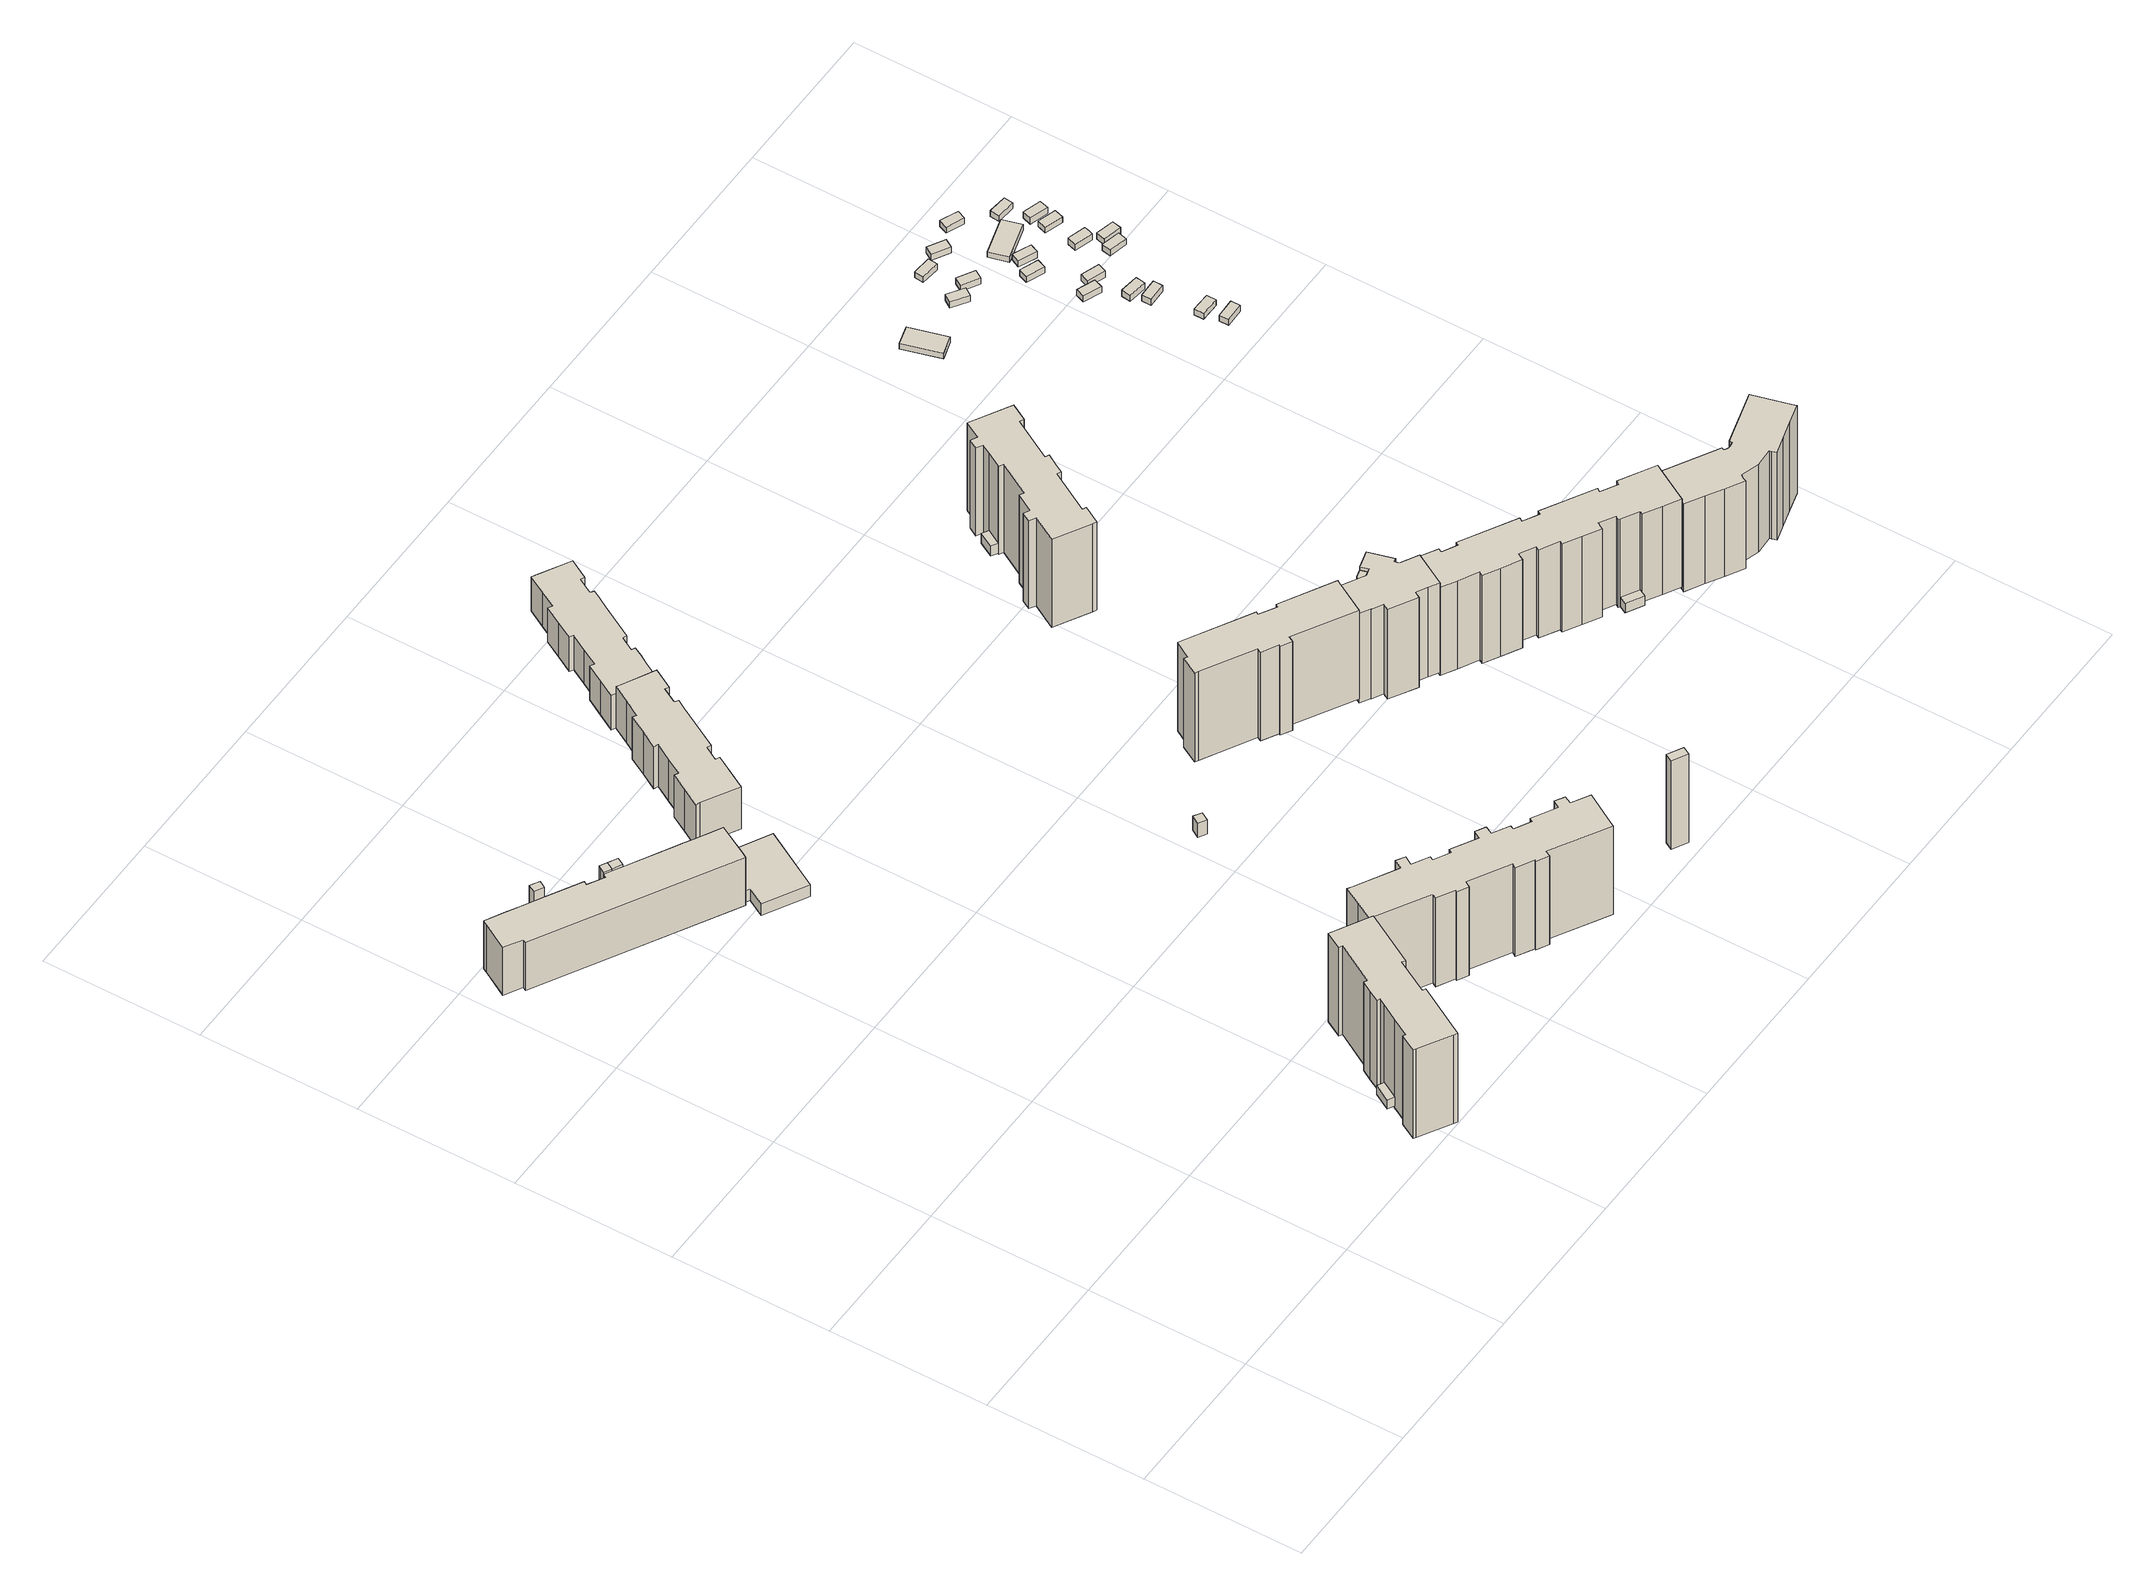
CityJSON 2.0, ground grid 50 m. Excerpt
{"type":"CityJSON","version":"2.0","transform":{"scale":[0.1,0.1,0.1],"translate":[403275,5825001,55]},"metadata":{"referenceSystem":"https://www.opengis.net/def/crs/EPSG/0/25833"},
"CityObjects":{
"building1":{"type":"Building","attributes":{"Gemeindeschluessel":"11000010","function":"31001_1010"},"address":[{"country":"Germany","locality":"Berlin","thoroughfareNumber":"4, 6, 8","thoroughfareName":"Rosenbecker Straße"}],"children":["building1-1","building1-2","building1-3","building1-4"]},
"building1-1":{"type":"BuildingPart","attributes":{"BezugspunktDach":"2200","measuredHeight":18.69,"storeysAboveGround":5},"parents":["building1"],"geometry":[{"type":"MultiSurface","lod":"1","boundaries":[[[0,1,2,3,4,5,6,7,8,9,10,11,12,13,14,15,16,17,18,19,20,21]],[[22,23,24,25,26,27,28,29,30,31,32,33,34,35,36,37,38,39,40,41,42,43]],[[22,43,21,20]],[[23,22,20,19]],[[24,23,19,18]],[[25,24,18,17]],[[26,25,17,16]],[[27,26,16,44,45,15]],[[28,27,15,14]],[[29,28,14,13]],[[30,29,13,12]],[[31,30,12,11]],[[32,31,11,10]],[[33,32,46,47,48,49]],[[34,33,9,8]],[[35,34,8,7]],[[36,35,7,6]],[[37,36,50,51,52,53,6,5]],[[38,37,5,4]],[[39,38,4,3]],[[40,39,3,2]],[[41,40,2,1]],[[42,41,1,0]],[[43,42,0,21]],[[15,45,44,16]],[[49,48,47,46,10,9]],[[53,52,51,50]]]}]},
"building1-2":{"type":"BuildingPart","attributes":{"BezugspunktDach":"2200","measuredHeight":19.23,"storeysAboveGround":5},"parents":["building1"],"geometry":[{"type":"MultiSurface","lod":"1","boundaries":[[[54,55,56,57]],[[58,59,48,47]],[[58,47,57,56]],[[59,58,56,55]],[[48,59,55,54]],[[10,9,54,57]],[[47,48,9,10]]]}]},
"building1-3":{"type":"BuildingPart","attributes":{"BezugspunktDach":"2200","measuredHeight":2.9,"storeysAboveGround":5},"parents":["building1"],"geometry":[{"type":"MultiSurface","lod":"1","boundaries":[[[52,60,61,53]],[[62,63,51,50]],[[62,50,53,61]],[[63,62,61,60]],[[51,63,60,52]],[[51,64,52,53,50]]]}]},
"building1-4":{"type":"BuildingPart","attributes":{"BezugspunktDach":"2200","measuredHeight":21.99,"storeysAboveGround":5},"parents":["building1"],"geometry":[{"type":"MultiSurface","lod":"1","boundaries":[[[65,66,67,68]],[[69,70,45,44]],[[69,44,68,67]],[[70,69,67,66]],[[45,70,66,65]],[[16,15,65,68]],[[17,25,26,16]],[[44,45,15,16]]]}]},
"building2":{"type":"Building","attributes":{"Gemeindeschluessel":"11000010","BezugspunktDach":"2200","function":"31001_2523","measuredHeight":3.52,"storeysAboveGround":1},"address":[{"country":"Germany","locality":"Berlin","thoroughfareNumber":"4 (1)","thoroughfareName":"Rosenbecker Straße"}],"geometry":[{"type":"Solid","lod":"1","boundaries":[[[[71,72,73,74,75,76]],[[77,78,79,80,81,82]],[[77,82,76,75]],[[78,77,75,74]],[[79,78,74,73]],[[80,79,73,72]],[[81,80,72,71]],[[82,81,71,76]]]]}]},
"building3":{"type":"Building","attributes":{"Gemeindeschluessel":"11000010","BezugspunktDach":"2200","function":"31001_2523","measuredHeight":3.44,"storeysAboveGround":1},"address":[{"country":"Germany","locality":"Berlin","thoroughfareNumber":"1 (1)","thoroughfareName":"Borkheider Straße"}],"geometry":[{"type":"Solid","lod":"1","boundaries":[[[[83,84,85,86]],[[87,88,89,90]],[[87,90,86,85]],[[88,87,85,84]],[[89,88,84,83]],[[90,89,83,86]]]]}]},
"building4":{"type":"Building","attributes":{"Gemeindeschluessel":"11000010","BezugspunktDach":"2200","function":"51009_1610","measuredHeight":19.23,"storeysAboveGround":0},"address":[{"country":"Germany","locality":"Berlin"}],"geometry":[{"type":"Solid","lod":"1","boundaries":[[[[57,56,91,92,93]],[[94,95,58,47,96]],[[94,96,93,92]],[[95,94,92,91]],[[58,95,91,56]],[[47,58,56,57]],[[96,47,57,93]]]]}]},
"building5":{"type":"Building","attributes":{"Gemeindeschluessel":"11000010","BezugspunktDach":"2200","function":"31001_1010","measuredHeight":34.59,"storeysAboveGround":11},"address":[{"country":"Germany","locality":"Berlin","thoroughfareNumber":"1, 3","thoroughfareName":"Borkheider Straße"}],"geometry":[{"type":"Solid","lod":"1","boundaries":[[[[97,98,99,100,101,102,103,104,105,106,107,108,109,110,111,112,113,114,115,116,117,118,119]],[[120,121,122,123,124,125,126,127,128,129,130,131,132,133,134,135,136,137,138,139,140,141,142]],[[120,142,119,118]],[[121,120,118,117]],[[122,121,117,116]],[[123,122,116,115]],[[124,123,115,114]],[[125,124,114,113]],[[126,125,113,112]],[[127,126,112,111]],[[128,127,111,110]],[[129,128,110,109]],[[130,129,109,108]],[[131,130,108,107]],[[132,131,107,106]],[[133,132,106,105]],[[134,133,105,104]],[[135,134,104,103]],[[136,135,103,102]],[[137,136,102,101]],[[138,137,101,100]],[[139,138,100,99]],[[140,139,99,98]],[[141,140,98,97]],[[142,141,97,119]]]]}]},
"building6":{"type":"Building","attributes":{"Gemeindeschluessel":"11000010","BezugspunktDach":"2200","function":"51009_1610","measuredHeight":11.23,"storeysAboveGround":0},"address":[{"country":"Germany","locality":"Berlin"}],"geometry":[{"type":"Solid","lod":"1","boundaries":[[[[143,144,145,146]],[[147,62,50,148]],[[147,148,146,145]],[[62,147,145,144]],[[50,62,144,143]],[[148,50,143,146]]]]}]},
"building7":{"type":"Building","attributes":{"Gemeindeschluessel":"11000010","BezugspunktDach":"2200","function":"31001_3037","measuredHeight":4.5,"storeysAboveGround":1},"address":[{"country":"Germany","locality":"Berlin","thoroughfareNumber":"17B","thoroughfareName":"Havemannstraße"}],"geometry":[{"type":"Solid","lod":"1","boundaries":[[[[149,150,151,152,153,154,155,156,157]],[[158,159,160,161,162,163,164,165,166]],[[158,166,157,156]],[[159,158,156,155]],[[160,159,155,154]],[[161,160,154,153]],[[162,161,153,152]],[[163,162,152,151]],[[164,163,151,150]],[[165,164,150,149]],[[166,165,149,157]]]]}]},
"building8":{"type":"Building","attributes":{"Gemeindeschluessel":"11000010","BezugspunktDach":"2200","function":"51009_1610","measuredHeight":3.57,"storeysAboveGround":0},"address":[{"country":"Germany","locality":"Berlin"}],"geometry":[{"type":"Solid","lod":"1","boundaries":[[[[167,168,169,170]],[[171,172,173,174]],[[171,174,170,169]],[[172,171,169,168]],[[173,172,168,167]],[[174,173,167,170]]]]}]},
"building9":{"type":"Building","attributes":{"Gemeindeschluessel":"11000010","function":"31001_1010"},"address":[{"country":"Germany","locality":"Berlin","thoroughfareNumber":"58, 60","thoroughfareName":"Eichhorster Straße"}],"children":["building9-1","building9-2","building9-3"]},
"building9-1":{"type":"BuildingPart","attributes":{"BezugspunktDach":"2200","measuredHeight":16.32,"storeysAboveGround":5},"parents":["building9"],"geometry":[{"type":"MultiSurface","lod":"1","boundaries":[[[175,176,177,178,179,180,181,182,183,184,185,186,187,188,189,190,191,192,193,194,195,196,197,198,199,200,201,202]],[[203,204,205,206,207,208,209,210,211,212,213,214,215,216,217,218,219,220,221,222,223,224,225,226,227,228,229,230]],[[203,230,202,201]],[[204,203,201,200]],[[205,204,200,199]],[[206,205,199,198]],[[207,206,198,197]],[[208,207,197,196]],[[209,208,196,195]],[[210,209,195,194]],[[211,210,194,193]],[[212,211,193,192]],[[213,212,192,191]],[[214,213,191,190]],[[215,214,190,189]],[[216,215,189,188]],[[217,216,188,187]],[[218,217,187,186]],[[219,218,186,185]],[[220,219,185,184]],[[231,232,233,234,221,220,184,183]],[[222,221,183,182]],[[223,222,182,181]],[[224,223,181,180]],[[225,224,180,179]],[[226,225,179,178]],[[235,170,178,177]],[[227,226,236,174,237]],[[228,227,177,176]],[[229,228,176,175]],[[230,229,175,202]],[[234,233,232,231]],[[237,174,236,170,235]]]}]},
"building9-2":{"type":"BuildingPart","attributes":{"BezugspunktDach":"2200","measuredHeight":3.64,"storeysAboveGround":5},"parents":["building9"],"geometry":[{"type":"MultiSurface","lod":"1","boundaries":[[[238,167,170,235]],[[174,173,239,237]],[[173,174,170,167]],[[239,173,167,238]],[[237,239,238,235]],[[174,237,240,235,170]]]}]},
"building9-3":{"type":"BuildingPart","attributes":{"BezugspunktDach":"2200","measuredHeight":3.66,"storeysAboveGround":5},"parents":["building9"],"geometry":[{"type":"Solid","lod":"1","boundaries":[[[[241,242,232,231]],[[233,243,244,234]],[[243,233,232,242]],[[244,243,242,241]],[[234,244,241,231]],[[234,231,232,233]]]]}]},
"building10":{"type":"Building","attributes":{"Gemeindeschluessel":"11000010","BezugspunktDach":"2200","function":"31001_1010","measuredHeight":34.68,"storeysAboveGround":11},"address":[{"country":"Germany","locality":"Berlin","thoroughfareNumber":"28, 30, 32","thoroughfareName":"Havemannstraße"}],"geometry":[{"type":"Solid","lod":"1","boundaries":[[[[245,246,247,248,249,250,251,252,253,254,255,256,257,258,259,260,261,262,263,264,265,266,267,268,269,270,271,272,273,274,275,276,277,278,279,280,281,282,283,284]],[[285,286,287,288,289,290,291,292,293,294,295,296,297,298,299,300,301,302,303,304,305,306,307,308,309,310,311,312,313,314,315,316,317,318,319,320,321,322,323,324]],[[285,324,284,283]],[[286,285,283,282]],[[287,286,282,281]],[[288,287,281,280]],[[289,288,280,279]],[[290,289,279,278]],[[291,290,278,277]],[[292,291,277,276]],[[293,292,276,275]],[[294,293,275,274]],[[295,294,274,273]],[[296,295,273,272]],[[297,296,272,271]],[[298,297,271,270]],[[299,298,270,269]],[[300,299,269,268]],[[301,300,268,267]],[[302,301,267,266]],[[303,302,266,265]],[[304,303,265,264]],[[305,304,264,263]],[[306,305,263,262]],[[307,306,262,261]],[[308,307,261,260]],[[309,308,260,259]],[[310,309,259,258]],[[311,310,258,257]],[[312,311,257,256]],[[313,312,256,255]],[[314,313,255,254]],[[315,314,254,253]],[[316,315,253,252]],[[317,316,252,251]],[[318,317,251,250]],[[319,318,250,249]],[[320,319,249,248]],[[321,320,248,247]],[[322,321,247,246]],[[323,322,246,245]],[[324,323,245,284]]]]}]},
"building11":{"type":"Building","attributes":{"Gemeindeschluessel":"11000010","BezugspunktDach":"2200","function":"51009_1610","measuredHeight":3.69,"storeysAboveGround":0},"address":[{"country":"Germany","locality":"Berlin"}],"geometry":[{"type":"Solid","lod":"1","boundaries":[[[[242,325,326,232]],[[219,327,328,220]],[[219,220,232,326]],[[327,219,326,325]],[[328,327,325,242]],[[220,328,242,232]]]]}]},
"building12":{"type":"Building","attributes":{"Gemeindeschluessel":"11000010","BezugspunktDach":"2200","function":"31001_2523","measuredHeight":5.5,"storeysAboveGround":1},"address":[{"country":"Germany","locality":"Berlin","thoroughfareNumber":"19 (1)","thoroughfareName":"Havemannstraße"}],"geometry":[{"type":"Solid","lod":"1","boundaries":[[[[329,330,331,332]],[[333,334,335,336]],[[333,336,332,331]],[[334,333,331,330]],[[335,334,330,329]],[[336,335,329,332]]]]}]},
"building13":{"type":"Building","attributes":{"Gemeindeschluessel":"11000010","BezugspunktDach":"2200","function":"51009_1610","measuredHeight":3.55,"storeysAboveGround":0},"address":[{"country":"Germany","locality":"Berlin"}],"geometry":[{"type":"Solid","lod":"1","boundaries":[[[[337,338,339,340]],[[341,342,343,344]],[[341,344,340,339]],[[342,341,339,338]],[[343,342,338,337]],[[344,343,337,340]]]]}]},
"building14":{"type":"Building","attributes":{"Gemeindeschluessel":"11000010","function":"31001_1010"},"address":[{"country":"Germany","locality":"Berlin","thoroughfareNumber":"54, 56","thoroughfareName":"Eichhorster Straße"}],"children":["building14-1","building14-2","building14-3"]},
"building14-1":{"type":"BuildingPart","attributes":{"BezugspunktDach":"2200","measuredHeight":13.33,"storeysAboveGround":4},"parents":["building14"],"geometry":[{"type":"MultiSurface","lod":"1","boundaries":[[[345,346,347,348,349,350,351,352,353,354,355,356,357,358,359,360,361,362,363,364,365,366,367,368,369,370,371,372,373]],[[374,375,376,377,378,379,380,381,382,383,384,385,386,387,388,389,390,391,392,393,394,395,341,344,396,397,398,399,400]],[[374,400,373,372]],[[375,374,372,371]],[[376,375,371,370]],[[377,376,370,369]],[[378,377,369,368]],[[379,378,368,367]],[[380,379,367,366]],[[381,380,366,365]],[[382,381,365,364]],[[383,382,364,363]],[[384,383,363,362]],[[385,384,362,361]],[[386,385,361,360]],[[387,386,360,359]],[[388,387,359,358]],[[389,388,358,357]],[[390,389,357,356]],[[391,390,356,355]],[[401,402,355,354]],[[393,392,354,353]],[[394,393,353,352]],[[395,394,352,351]],[[341,395,351,350]],[[344,341,350,349]],[[403,340,344,349,348]],[[397,396,348,347]],[[398,397,347,346]],[[399,398,346,345]],[[400,399,345,373]],[[392,391,402,401]],[[396,344,340,403]]]}]},
"building14-2":{"type":"BuildingPart","attributes":{"BezugspunktDach":"2200","measuredHeight":3.57,"storeysAboveGround":4},"parents":["building14"],"geometry":[{"type":"Solid","lod":"1","boundaries":[[[[404,405,402,401]],[[391,406,407,392]],[[392,401,392,391]],[[406,391,402,405]],[[407,406,405,404]],[[392,407,404,401]],[[391,392,401,402]]]]}]},
"building14-3":{"type":"BuildingPart","attributes":{"BezugspunktDach":"2200","measuredHeight":3.52,"storeysAboveGround":4},"parents":["building14"],"geometry":[{"type":"Solid","lod":"1","boundaries":[[[[408,337,340,403]],[[344,343,409,396]],[[396,403,396,344]],[[343,344,340,337]],[[409,343,337,408]],[[396,409,408,403]],[[344,396,403,340]]]]}]},
"building15":{"type":"Building","attributes":{"Gemeindeschluessel":"11000010","BezugspunktDach":"2200","function":"51009_1610","measuredHeight":3.42,"storeysAboveGround":0},"address":[{"country":"Germany","locality":"Berlin"}],"geometry":[{"type":"Solid","lod":"1","boundaries":[[[[405,410,411,402]],[[412,413,414,415]],[[412,415,402,411]],[[413,412,411,410]],[[414,413,410,405]],[[415,414,405,402]]]]}]},
"building16":{"type":"Building","attributes":{"Gemeindeschluessel":"11000010","BezugspunktDach":"2200","function":"31001_2523","measuredHeight":34.57,"storeysAboveGround":1},"address":[{"country":"Germany","locality":"Berlin","thoroughfareNumber":"34 (1)","thoroughfareName":"Havemannstraße"}],"geometry":[{"type":"Solid","lod":"1","boundaries":[[[[416,417,418,419]],[[420,421,422,423]],[[420,423,419,418]],[[421,420,418,417]],[[422,421,417,416]],[[423,422,416,419]]]]}]},
"building17":{"type":"Building","attributes":{"Gemeindeschluessel":"11000010","BezugspunktDach":"2200","function":"31001_1010","measuredHeight":34.61,"storeysAboveGround":11},"address":[{"country":"Germany","locality":"Berlin","thoroughfareNumber":"19, 21","thoroughfareName":"Havemannstraße"}],"geometry":[{"type":"Solid","lod":"1","boundaries":[[[[424,425,426,427,428,429,430,431,432,433,434,435,436,437,438,439,440,441]],[[442,443,444,445,446,447,448,449,450,451,452,453,454,455,456,457,458,459]],[[442,459,441,440]],[[443,442,440,439]],[[444,443,439,438]],[[445,444,438,437]],[[446,445,437,436]],[[447,446,436,435]],[[448,447,435,434]],[[449,448,434,433]],[[450,449,433,432]],[[451,450,432,431]],[[452,451,431,430]],[[453,452,430,429]],[[454,453,429,428]],[[455,454,428,427]],[[456,455,427,426]],[[457,456,426,425]],[[458,457,425,424]],[[459,458,424,441]]]]}]},
"building18":{"type":"Building","attributes":{"Gemeindeschluessel":"11000010","function":"31001_1010"},"address":[{"country":"Germany","locality":"Berlin","thoroughfareNumber":"21A","thoroughfareName":"Havemannstraße"}],"children":["building18-1","building18-2"]},
"building18-1":{"type":"BuildingPart","attributes":{"BezugspunktDach":"2200","measuredHeight":35.01,"storeysAboveGround":11},"parents":["building18"],"geometry":[{"type":"MultiSurface","lod":"1","boundaries":[[[460,461,462,463,464,465,466,467,468,469,470,471,472,473,474,475,476,477,478,479,480]],[[481,482,483,484,485,486,487,488,489,490,491,492,493,494,495,496,497,498,499,500,501]],[[481,501,480,479]],[[482,481,479,478]],[[502,503,478,477]],[[483,482,504,505,506]],[[507,508,502,509,477,476]],[[484,483,505,510]],[[485,484,510,511,512,508,513,476,475]],[[486,485,475,474]],[[487,486,474,473]],[[488,487,473,472]],[[489,488,472,471]],[[490,489,471,470]],[[491,490,470,469]],[[492,491,469,468]],[[493,492,468,467]],[[494,493,467,466]],[[495,494,466,465]],[[496,495,465,464]],[[497,496,464,463]],[[498,497,463,462]],[[499,498,462,461]],[[500,499,461,460]],[[501,500,460,480]],[[506,505,504,503,502]],[[510,505,509,502,508,507]],[[513,508,512,511,510]]]}]},
"building18-2":{"type":"BuildingPart","attributes":{"BezugspunktDach":"2200","measuredHeight":32.85,"storeysAboveGround":11},"parents":["building18"],"geometry":[{"type":"MultiSurface","lod":"1","boundaries":[[[502,508,512,514,503]],[[515,511,510,505,504]],[[515,504,503,514]],[[511,515,514,512]],[[510,511,512,508]],[[505,510,508,502,516]],[[505,502,503,504]]]}]},
"building19":{"type":"Building","attributes":{"Gemeindeschluessel":"11000010","BezugspunktDach":"2200","function":"31001_1010","measuredHeight":34.3,"storeysAboveGround":11},"address":[{"country":"Germany","locality":"Berlin","thoroughfareNumber":"6, 8","thoroughfareName":"Schorfheidestraße"}],"geometry":[{"type":"Solid","lod":"1","boundaries":[[[[517,518,519,520,521,522,523,524,525,526,527,528,529,530,531,532,533,534,535,536,537,538,539,540,541,542,543,544,545]],[[546,547,548,549,550,551,552,553,554,555,556,557,558,559,560,561,562,563,564,565,566,567,568,569,570,571,572,573,574]],[[546,574,545,544]],[[547,546,544,543]],[[548,547,543,542]],[[549,548,542,541]],[[550,549,541,540]],[[551,550,540,539]],[[552,551,539,538]],[[553,552,538,537]],[[554,553,537,536]],[[555,554,536,535]],[[556,555,535,534]],[[557,556,534,533]],[[558,557,533,532]],[[559,558,532,531]],[[560,559,531,530]],[[561,560,530,529]],[[562,561,529,528]],[[563,562,528,527]],[[564,563,527,526]],[[565,564,526,525]],[[566,565,525,524]],[[567,566,524,523]],[[568,567,523,522]],[[569,568,522,521]],[[570,569,521,520]],[[571,570,520,519]],[[572,571,519,518]],[[573,572,518,517]],[[574,573,517,545]]]]}]},
"building20":{"type":"Building","attributes":{"Gemeindeschluessel":"11000010","BezugspunktDach":"2200","function":"31001_2523","measuredHeight":3.9,"storeysAboveGround":1},"address":[{"country":"Germany","locality":"Berlin","thoroughfareNumber":"6 (1)","thoroughfareName":"Schorfheidestraße"}],"geometry":[{"type":"Solid","lod":"1","boundaries":[[[[575,576,577,578]],[[579,580,581,582]],[[579,582,578,577]],[[580,579,577,576]],[[581,580,576,575]],[[582,581,575,578]]]]}]},
"building21":{"type":"Building","attributes":{"Gemeindeschluessel":"11000010","BezugspunktDach":"2200","function":"31001_1010","measuredHeight":34.37,"storeysAboveGround":11},"address":[{"country":"Germany","locality":"Berlin","thoroughfareNumber":"23, 25, 27","thoroughfareName":"Havemannstraße"}],"geometry":[{"type":"Solid","lod":"1","boundaries":[[[[583,584,585,586,587,588,589,590,591,592,593,594,595,596,597,598,599,600,601,602,603,604,605,606,607,608,609,610,611,612,613,614,615,616,617,618,619,620,621,622,623]],[[624,625,626,627,628,629,630,631,632,633,634,635,636,637,638,639,640,641,642,643,644,645,646,647,648,649,650,651,652,653,654,655,656,657,658,659,660,661,662,663,664]],[[624,664,623,622]],[[625,624,622,621]],[[626,625,621,620]],[[627,626,620,619]],[[628,627,619,618]],[[629,628,618,617]],[[630,629,617,616]],[[631,630,616,615]],[[632,631,615,614]],[[633,632,614,613]],[[634,633,613,612]],[[635,634,612,611]],[[636,635,611,610]],[[637,636,610,609]],[[638,637,609,608]],[[639,638,608,607]],[[640,639,607,606]],[[641,640,606,605]],[[642,641,605,604]],[[643,642,604,603]],[[644,643,603,602]],[[645,644,602,601]],[[646,645,601,600]],[[647,646,600,599]],[[648,647,599,598]],[[649,648,598,597]],[[650,649,597,596]],[[651,650,596,595]],[[652,651,595,594]],[[653,652,594,593]],[[654,653,593,592]],[[655,654,592,591]],[[656,655,591,590]],[[657,656,590,589]],[[658,657,589,588]],[[659,658,588,587]],[[660,659,587,586]],[[661,660,586,585]],[[662,661,585,584]],[[663,662,584,583]],[[664,663,583,623]]]]}]},
"building22":{"type":"Building","attributes":{"Gemeindeschluessel":"11000010","BezugspunktDach":"2200","function":"31001_2523","measuredHeight":3.67,"storeysAboveGround":1},"address":[{"country":"Germany","locality":"Berlin","thoroughfareNumber":"23 (1)","thoroughfareName":"Havemannstraße"}],"geometry":[{"type":"Solid","lod":"1","boundaries":[[[[665,666,667,668,669]],[[670,671,672,673,674]],[[670,674,669,668]],[[671,670,668,667]],[[672,671,667,666]],[[673,672,666,665]],[[674,673,665,669]]]]}]},
"building23":{"type":"Building","attributes":{"Gemeindeschluessel":"11000010","BezugspunktDach":"2200","function":"31001_1010","measuredHeight":34.22,"storeysAboveGround":11},"address":[{"country":"Germany","locality":"Berlin","thoroughfareNumber":"29, 31","thoroughfareName":"Havemannstraße"}],"geometry":[{"type":"Solid","lod":"1","boundaries":[[[[675,676,677,678,679,680,681,682,683,684,685,686,687,688,689,690,691,692,693,694,695,696,697]],[[698,699,700,701,702,703,704,705,706,707,708,709,710,711,712,713,714,715,716,717,718,719,720]],[[698,720,697,696]],[[699,698,696,695]],[[700,699,695,694]],[[701,700,694,693]],[[702,701,693,692]],[[703,702,692,691]],[[704,703,691,690]],[[705,704,690,689]],[[706,705,689,688]],[[707,706,688,687]],[[708,707,687,686]],[[709,708,686,685]],[[710,709,685,684]],[[711,710,684,683]],[[712,711,683,682]],[[713,712,682,681]],[[714,713,681,680]],[[715,714,680,679]],[[716,715,679,678]],[[717,716,678,677]],[[718,717,677,676]],[[719,718,676,675]],[[720,719,675,697]]]]}]},
"building24":{"type":"Building","attributes":{"Gemeindeschluessel":"11000010","BezugspunktDach":"2200","function":"31001_2500","measuredHeight":2.11,"storeysAboveGround":1},"address":[{"country":"Germany","locality":"Berlin","thoroughfareNumber":"49","thoroughfareName":"Golliner Straße"}],"geometry":[{"type":"Solid","lod":"1","boundaries":[[[[721,722,723,724]],[[725,726,727,728]],[[725,728,724,723]],[[726,725,723,722]],[[727,726,722,721]],[[728,727,721,724]]]]}]},
"building25":{"type":"Building","attributes":{"Gemeindeschluessel":"11000010","BezugspunktDach":"2200","function":"31001_2463","measuredHeight":2.43,"storeysAboveGround":1},"address":[{"country":"Germany","locality":"Berlin","thoroughfareNumber":"49 (4)","thoroughfareName":"Golliner Straße"}],"geometry":[{"type":"Solid","lod":"1","boundaries":[[[[729,730,731,732]],[[733,734,735,736]],[[733,736,732,731]],[[734,733,731,730]],[[735,734,730,729]],[[736,735,729,732]]]]}]},
"building26":{"type":"Building","attributes":{"Gemeindeschluessel":"11000010","BezugspunktDach":"2200","function":"31001_2463","measuredHeight":2.35,"storeysAboveGround":1},"address":[{"country":"Germany","locality":"Berlin","thoroughfareNumber":"49 (5)","thoroughfareName":"Golliner Straße"}],"geometry":[{"type":"Solid","lod":"1","boundaries":[[[[737,738,739,740]],[[741,742,743,744]],[[741,744,740,739]],[[742,741,739,738]],[[743,742,738,737]],[[744,743,737,740]]]]}]},
"building27":{"type":"Building","attributes":{"Gemeindeschluessel":"11000010","BezugspunktDach":"2200","function":"31001_2463","measuredHeight":2.39,"storeysAboveGround":1},"address":[{"country":"Germany","locality":"Berlin","thoroughfareNumber":"49 (1)","thoroughfareName":"Golliner Straße"}],"geometry":[{"type":"Solid","lod":"1","boundaries":[[[[745,746,747,748]],[[749,750,751,752]],[[749,752,748,747]],[[750,749,747,746]],[[751,750,746,745]],[[752,751,745,748]]]]}]},
"building28":{"type":"Building","attributes":{"Gemeindeschluessel":"11000010","BezugspunktDach":"2200","function":"31001_2463","measuredHeight":2.39,"storeysAboveGround":1},"address":[{"country":"Germany","locality":"Berlin","thoroughfareNumber":"21 (11)","thoroughfareName":"Kölpiner Straße"}],"geometry":[{"type":"Solid","lod":"1","boundaries":[[[[753,754,755,756]],[[757,758,759,760]],[[757,760,756,755]],[[758,757,755,754]],[[759,758,754,753]],[[760,759,753,756]]]]}]},
"building29":{"type":"Building","attributes":{"Gemeindeschluessel":"11000010","BezugspunktDach":"2200","function":"31001_2463","measuredHeight":2.39,"storeysAboveGround":1},"address":[{"country":"Germany","locality":"Berlin","thoroughfareNumber":"21 (4)","thoroughfareName":"Kölpiner Straße"}],"geometry":[{"type":"Solid","lod":"1","boundaries":[[[[761,762,763,764]],[[765,766,767,768]],[[765,768,764,763]],[[766,765,763,762]],[[767,766,762,761]],[[768,767,761,764]]]]}]},
"building30":{"type":"Building","attributes":{"Gemeindeschluessel":"11000010","BezugspunktDach":"2200","function":"31001_2463","measuredHeight":2.29,"storeysAboveGround":1},"address":[{"country":"Germany","locality":"Berlin","thoroughfareNumber":"13 (5)","thoroughfareName":"Kölpiner Straße"}],"geometry":[{"type":"Solid","lod":"1","boundaries":[[[[769,770,771,772]],[[773,774,775,776]],[[773,776,772,771]],[[774,773,771,770]],[[775,774,770,769]],[[776,775,769,772]]]]}]},
"building31":{"type":"Building","attributes":{"Gemeindeschluessel":"11000010","BezugspunktDach":"2200","function":"31001_2463","measuredHeight":2.3,"storeysAboveGround":1},"address":[{"country":"Germany","locality":"Berlin","thoroughfareNumber":"13 (6)","thoroughfareName":"Kölpiner Straße"}],"geometry":[{"type":"Solid","lod":"1","boundaries":[[[[777,778,779,780]],[[781,782,783,784]],[[781,784,780,779]],[[782,781,779,778]],[[783,782,778,777]],[[784,783,777,780]]]]}]},
"building32":{"type":"Building","attributes":{"Gemeindeschluessel":"11000010","BezugspunktDach":"2200","function":"31001_2463","measuredHeight":2.35,"storeysAboveGround":1},"address":[{"country":"Germany","locality":"Berlin","thoroughfareNumber":"49 (3)","thoroughfareName":"Golliner Straße"}],"geometry":[{"type":"Solid","lod":"1","boundaries":[[[[785,786,787,788]],[[789,790,791,792]],[[789,792,788,787]],[[790,789,787,786]],[[791,790,786,785]],[[792,791,785,788]]]]}]},
"building33":{"type":"Building","attributes":{"Gemeindeschluessel":"11000010","BezugspunktDach":"2200","function":"31001_2463","measuredHeight":2.33,"storeysAboveGround":1},"address":[{"country":"Germany","locality":"Berlin","thoroughfareNumber":"21 (12)","thoroughfareName":"Kölpiner Straße"}],"geometry":[{"type":"Solid","lod":"1","boundaries":[[[[793,794,795,796]],[[797,798,799,800]],[[797,800,796,795]],[[798,797,795,794]],[[799,798,794,793]],[[800,799,793,796]]]]}]},
"building34":{"type":"Building","attributes":{"Gemeindeschluessel":"11000010","BezugspunktDach":"2200","function":"31001_2463","measuredHeight":2.35,"storeysAboveGround":1},"address":[{"country":"Germany","locality":"Berlin","thoroughfareNumber":"21 (13)","thoroughfareName":"Kölpiner Straße"}],"geometry":[{"type":"Solid","lod":"1","boundaries":[[[[801,802,803,804]],[[805,806,807,808]],[[805,808,804,803]],[[806,805,803,802]],[[807,806,802,801]],[[808,807,801,804]]]]}]},
"building35":{"type":"Building","attributes":{"Gemeindeschluessel":"11000010","BezugspunktDach":"2200","function":"31001_2463","measuredHeight":2.55,"storeysAboveGround":1},"address":[{"country":"Germany","locality":"Berlin","thoroughfareNumber":"21 (10)","thoroughfareName":"Kölpiner Straße"}],"geometry":[{"type":"Solid","lod":"1","boundaries":[[[[809,810,811,812,813]],[[814,815,816,817,818]],[[814,818,813,812]],[[815,814,812,811]],[[816,815,811,810]],[[817,816,810,809]],[[818,817,809,813]]]]}]},
"building36":{"type":"Building","attributes":{"Gemeindeschluessel":"11000010","BezugspunktDach":"2200","function":"31001_2463","measuredHeight":2.32,"storeysAboveGround":1},"address":[{"country":"Germany","locality":"Berlin","thoroughfareNumber":"21 (5)","thoroughfareName":"Kölpiner Straße"}],"geometry":[{"type":"Solid","lod":"1","boundaries":[[[[819,820,821,822]],[[823,824,825,826]],[[823,826,822,821]],[[824,823,821,820]],[[825,824,820,819]],[[826,825,819,822]]]]}]},
"building37":{"type":"Building","attributes":{"Gemeindeschluessel":"11000010","BezugspunktDach":"2200","function":"31001_2500","measuredHeight":2.04,"storeysAboveGround":1},"address":[{"country":"Germany","locality":"Berlin","thoroughfareNumber":"21","thoroughfareName":"Kölpiner Straße"}],"geometry":[{"type":"Solid","lod":"1","boundaries":[[[[827,828,829,830]],[[831,832,833,834]],[[831,834,830,829]],[[832,831,829,828]],[[833,832,828,827]],[[834,833,827,830]]]]}]},
"building38":{"type":"Building","attributes":{"Gemeindeschluessel":"11000010","BezugspunktDach":"2200","function":"31001_2463","measuredHeight":2.35,"storeysAboveGround":1},"address":[{"country":"Germany","locality":"Berlin","thoroughfareNumber":"49 (2)","thoroughfareName":"Golliner Straße"}],"geometry":[{"type":"Solid","lod":"1","boundaries":[[[[835,836,837,838]],[[839,840,841,842]],[[839,842,838,837]],[[840,839,837,836]],[[841,840,836,835]],[[842,841,835,838]]]]}]},
"building39":{"type":"Building","attributes":{"Gemeindeschluessel":"11000010","BezugspunktDach":"2200","function":"31001_2463","measuredHeight":2.81,"storeysAboveGround":1},"address":[{"country":"Germany","locality":"Berlin","thoroughfareNumber":"21 (9)","thoroughfareName":"Kölpiner Straße"}],"geometry":[{"type":"Solid","lod":"1","boundaries":[[[[843,844,845,846,847]],[[848,849,850,851,852]],[[848,852,847,846]],[[849,848,846,845]],[[850,849,845,844]],[[851,850,844,843]],[[852,851,843,847]]]]}]},
"building40":{"type":"Building","attributes":{"Gemeindeschluessel":"11000010","BezugspunktDach":"2200","function":"31001_2463","measuredHeight":2.33,"storeysAboveGround":1},"address":[{"country":"Germany","locality":"Berlin","thoroughfareNumber":"21 (7)","thoroughfareName":"Kölpiner Straße"}],"geometry":[{"type":"Solid","lod":"1","boundaries":[[[[853,854,855,856]],[[857,858,859,860]],[[857,860,856,855]],[[858,857,855,854]],[[859,858,854,853]],[[860,859,853,856]]]]}]},
"building41":{"type":"Building","attributes":{"Gemeindeschluessel":"11000010","BezugspunktDach":"2200","function":"31001_2463","measuredHeight":2.49,"storeysAboveGround":1},"address":[{"country":"Germany","locality":"Berlin","thoroughfareNumber":"21 (3)","thoroughfareName":"Kölpiner Straße"}],"geometry":[{"type":"Solid","lod":"1","boundaries":[[[[861,862,863,864]],[[865,866,867,868]],[[865,868,864,863]],[[866,865,863,862]],[[867,866,862,861]],[[868,867,861,864]]]]}]},
"building42":{"type":"Building","attributes":{"Gemeindeschluessel":"11000010","BezugspunktDach":"2200","function":"31001_2463","measuredHeight":2.39,"storeysAboveGround":1},"address":[{"country":"Germany","locality":"Berlin","thoroughfareNumber":"21 (8)","thoroughfareName":"Kölpiner Straße"}],"geometry":[{"type":"Solid","lod":"1","boundaries":[[[[869,870,871,872]],[[873,874,875,876]],[[873,876,872,871]],[[874,873,871,870]],[[875,874,870,869]],[[876,875,869,872]]]]}]},
"building43":{"type":"Building","attributes":{"Gemeindeschluessel":"11000010","BezugspunktDach":"2200","function":"31001_2463","measuredHeight":2.33,"storeysAboveGround":1},"address":[{"country":"Germany","locality":"Berlin","thoroughfareNumber":"21 (1)","thoroughfareName":"Kölpiner Straße"}],"geometry":[{"type":"Solid","lod":"1","boundaries":[[[[877,878,879,880]],[[881,882,883,884]],[[881,884,880,879]],[[882,881,879,878]],[[883,882,878,877]],[[884,883,877,880]]]]}]},
"building44":{"type":"Building","attributes":{"Gemeindeschluessel":"11000010","BezugspunktDach":"2200","function":"31001_2463","measuredHeight":2.43,"storeysAboveGround":1},"address":[{"country":"Germany","locality":"Berlin","thoroughfareNumber":"21 (2)","thoroughfareName":"Kölpiner Straße"}],"geometry":[{"type":"Solid","lod":"1","boundaries":[[[[885,886,887,888]],[[889,890,891,892]],[[889,892,888,887]],[[890,889,887,886]],[[891,890,886,885]],[[892,891,885,888]]]]}]}
},
"vertices":[
[59,2333,262],[54,2321,262],[634,1997,262],[643,2012,262],[694,2106,262],[641,2135,262],[614,2150,262],[588,2165,262],[535,2194,262],[428,2254,262],[400,2270,262],[377,2282,262],[371,2271,262],[320,2300,262],[326,2311,262],[221,2370,262],[194,2385,262],[165,2401,262],[115,2429,262],[60,2459,262],[52,2445,262],[6,2363,262],[52,2445,75],[60,2459,75],[115,2429,75],[165,2401,75],[194,2385,75],[221,2370,75],[326,2311,75],[320,2300,75],[371,2271,75],[377,2282,75],[400,2270,75],[428,2254,75],[535,2194,75],[588,2165,75],[614,2150,75],[641,2135,75],[694,2106,75],[643,2012,75],[634,1997,75],[54,2321,75],[59,2333,75],[6,2363,75],[194,2385,79],[221,2370,79],[400,2270,146],[400,2270,78],[428,2254,78],[428,2254,140],[614,2150,76],[641,2135,76],[641,2135,105],[614,2150,105],
[428,2254,270],[441,2277,270],[413,2292,270],[400,2270,270],[413,2292,78],[441,2277,78],
[654,2157,105],[627,2172,105],[627,2172,76],[654,2157,76],[641,2135,92],
[221,2370,299],[234,2392,299],[206,2408,299],[194,2385,299],[206,2408,79],[234,2392,79],
[371,2271,107],[377,2282,107],[386,2297,107],[335,2326,107],[326,2311,107],[320,2300,107],[326,2311,79],[335,2326,79],[386,2297,79],[377,2282,79],[371,2271,79],[320,2300,79],
[1003,171,50],[1034,224,50],[1012,235,50],[982,182,50],[1012,235,16],[1034,224,16],[1003,171,16],[982,182,16],
[390,2305,270],[386,2297,270],[377,2282,270],[386,2297,78],[390,2305,78],[377,2282,78],
[943,64,354],[1041,8,354],[1051,2,354],[1142,162,354],[1132,167,354],[1189,270,354],[1199,263,354],[1290,424,354],[1279,431,354],[1182,485,354],[1172,491,354],[1143,439,354],[1153,434,354],[1082,310,354],[1073,315,354],[1054,282,354],[1036,249,354],[1045,244,354],[1034,224,354],[1003,171,354],[972,116,354],[964,121,354],[935,69,354],[964,121,8],[972,116,8],[1003,171,8],[1034,224,8],[1045,244,8],[1036,249,8],[1054,282,8],[1073,315,8],[1082,310,8],[1153,434,8],[1143,439,8],[1172,491,8],[1182,485,8],[1279,431,8],[1290,424,8],[1199,263,8],[1189,270,8],[1132,167,8],[1142,162,8],[1051,2,8],[1041,8,8],[943,64,8],[935,69,8],
[614,2150,188],[627,2172,188],[600,2188,188],[588,2165,188],[600,2188,76],[588,2165,76],
[762,1873,111],[866,2059,111],[733,2131,111],[723,2115,111],[704,2124,111],[694,2106,111],[643,2012,111],[663,2001,111],[632,1946,111],[663,2001,66],[643,2012,66],[694,2106,66],[704,2124,66],[723,2115,66],[733,2131,66],[866,2059,66],[762,1873,66],[632,1946,66],
[936,2231,103],[952,2258,103],[930,2270,103],[915,2243,103],[930,2270,67],[952,2258,67],[936,2231,67],[915,2243,67],
[762,2224,230],[870,2163,230],[899,2215,230],[915,2243,230],[930,2270,230],[917,2276,230],[942,2319,230],[954,2312,230],[1015,2421,230],[1030,2448,230],[1046,2475,230],[1034,2482,230],[1060,2529,230],[1072,2522,230],[1107,2584,230],[1010,2636,230],[998,2643,230],[969,2591,230],[939,2539,230],[927,2546,230],[896,2490,230],[867,2439,230],[880,2433,230],[850,2380,230],[822,2330,230],[809,2337,230],[780,2284,230],[749,2230,230],[780,2284,66],[809,2337,66],[822,2330,66],[850,2380,66],[880,2433,66],[867,2439,66],[896,2490,66],[927,2546,66],[939,2539,66],[969,2591,66],[998,2643,66],[1010,2636,66],[1107,2584,66],[1072,2522,66],[1060,2529,66],[1034,2482,66],[1046,2475,66],[1030,2448,66],[1015,2421,66],[954,2312,66],[942,2319,66],[917,2276,66],[930,2270,66],[915,2243,66],[899,2215,66],[870,2163,66],[762,2224,66],[749,2230,66],[1015,2421,103],[1030,2448,103],[1030,2448,67],[1015,2421,67],[899,2215,103],[915,2243,71],[899,2215,67],
[920,2204,103],[920,2204,67],[899,2215,73],
[1037,2409,103],[1052,2436,103],[1052,2436,67],[1037,2409,67],
[1290,424,350],[1446,336,350],[1438,322,350],[1491,292,350],[1488,287,350],[1521,269,350],[1532,286,350],[1655,217,350],[1647,203,350],[1699,174,350],[1697,170,350],[1733,150,350],[1742,167,350],[1918,67,350],[1924,78,350],[1981,177,350],[1926,209,350],[1937,231,350],[1909,248,350],[1896,226,350],[1821,268,350],[1814,257,350],[1763,285,350],[1769,297,350],[1718,326,350],[1730,349,350],[1700,366,350],[1687,343,350],[1608,388,350],[1602,377,350],[1552,405,350],[1558,416,350],[1506,445,350],[1522,471,350],[1495,487,350],[1480,460,350],[1352,532,350],[1339,540,350],[1309,485,350],[1279,431,350],[1309,485,4],[1339,540,4],[1352,532,4],[1480,460,4],[1495,487,4],[1522,471,4],[1506,445,4],[1558,416,4],[1552,405,4],[1602,377,4],[1608,388,4],[1687,343,4],[1700,366,4],[1730,349,4],[1718,326,4],[1769,297,4],[1763,285,4],[1814,257,4],[1821,268,4],[1896,226,4],[1909,248,4],[1937,231,4],[1926,209,4],[1981,177,4],[1924,78,4],[1918,67,4],[1742,167,4],[1733,150,4],[1697,170,4],[1699,174,4],[1647,203,4],[1655,217,4],[1532,286,4],[1521,269,4],[1488,287,4],[1491,292,4],[1438,322,4],[1446,336,4],[1290,424,4],[1279,431,4],
[1067,2462,103],[1046,2475,103],[1067,2462,66],[1052,2436,66],
[1542,1115,104],[1557,1140,104],[1533,1155,104],[1517,1129,104],[1533,1155,49],[1557,1140,49],[1542,1115,49],[1517,1129,49],
[1173,2649,103],[1188,2677,103],[1166,2690,103],[1151,2662,103],[1166,2690,68],[1188,2677,68],[1173,2649,68],[1151,2662,68],
[998,2643,202],[1010,2636,202],[1107,2584,202],[1135,2635,202],[1151,2662,202],[1166,2690,202],[1155,2696,202],[1179,2739,202],[1191,2733,202],[1251,2841,202],[1268,2869,202],[1282,2895,202],[1271,2902,202],[1298,2950,202],[1310,2944,202],[1344,3004,202],[1247,3058,202],[1235,3065,202],[1203,3008,202],[1176,2959,202],[1163,2967,202],[1133,2912,202],[1104,2860,202],[1116,2853,202],[1087,2801,202],[1058,2750,202],[1046,2757,202],[1015,2702,202],[985,2650,202],[1015,2702,68],[1046,2757,68],[1058,2750,68],[1087,2801,68],[1116,2853,68],[1104,2860,68],[1133,2912,68],[1163,2967,68],[1176,2959,68],[1203,3008,68],[1235,3065,68],[1247,3058,68],[1344,3004,68],[1310,2944,68],[1298,2950,68],[1271,2902,68],[1282,2895,68],[1268,2869,68],[1251,2841,68],[1191,2733,68],[1179,2739,68],[1155,2696,68],[1135,2635,68],[1107,2584,68],[1010,2636,68],[998,2643,68],[985,2650,68],[1251,2841,104],[1268,2869,104],[1135,2635,103],
[1273,2829,104],[1290,2856,104],[1290,2856,68],[1273,2829,68],
[1158,2622,103],[1158,2622,68],
[1304,2883,104],[1282,2895,104],[1282,2895,70],[1304,2883,70],[1290,2856,70],[1268,2869,70],
[2248,39,350],[2261,63,350],[2215,89,350],[2201,65,350],[2215,89,4],[2261,63,4],[2248,39,4],[2201,65,4],
[1757,1280,395],[1912,1192,395],[1906,1180,395],[1955,1152,395],[1953,1147,395],[1985,1129,395],[1994,1146,395],[2177,1041,395],[2233,1140,395],[2238,1149,395],[2076,1240,395],[2070,1231,395],[2019,1261,395],[2024,1269,395],[1817,1386,395],[1787,1334,395],[1775,1340,395],[1745,1286,395],[1775,1340,49],[1787,1334,49],[1817,1386,49],[2024,1269,49],[2019,1261,49],[2070,1231,49],[2076,1240,49],[2238,1149,49],[2233,1140,49],[2177,1041,49],[1994,1146,49],[1985,1129,49],[1953,1147,49],[1955,1152,49],[1906,1180,49],[1912,1192,49],[1757,1280,49],[1745,1286,49],
[2208,1023,384],[2207,1022,384],[2240,1003,384],[2230,985,384],[2312,938,384],[2323,957,384],[2356,938,384],[2356,939,384],[2388,920,384],[2394,931,384],[2444,1021,384],[2390,1051,384],[2387,1065,384],[2398,1068,384],[2376,1147,384],[2321,1132,384],[2328,1107,384],[2304,1100,384],[2288,1110,384],[2233,1140,384],[2177,1041,384],[2233,1140,34],[2288,1110,34],[2304,1100,34],[2328,1107,34],[2321,1132,34],[2376,1147,34],[2398,1068,34],[2387,1065,34],[2390,1051,34],[2444,1021,34],[2394,931,34],[2388,920,34],[2356,939,34],[2356,938,34],[2323,957,34],[2312,938,34],[2230,985,34],[2240,1003,34],[2207,1022,34],[2208,1023,34],[2177,1041,34],[2304,1100,372],[2288,1110,372],[2288,1110,44],[2304,1100,44],[2304,1100,143],[2328,1107,289],[2328,1107,372],[2304,1100,208],[2328,1107,44],[2321,1132,44],[2321,1132,372],[2328,1107,331],
[2296,1125,372],[2296,1125,44],[2304,1100,318],
[2054,1809,400],[2066,1803,400],[2096,1856,400],[2084,1861,400],[2156,1988,400],[2168,1982,400],[2184,2011,400],[2203,2043,400],[2191,2049,400],[2263,2177,400],[2276,2170,400],[2305,2222,400],[2293,2229,400],[2184,2291,400],[2155,2239,400],[2134,2250,400],[2118,2222,400],[2138,2210,400],[2123,2182,400],[2097,2136,400],[2095,2133,400],[2108,2126,400],[2050,2024,400],[2037,2031,400],[2006,1976,400],[1986,1986,400],[1971,1959,400],[1990,1947,400],[1946,1870,400],[1990,1947,57],[1971,1959,57],[1986,1986,57],[2006,1976,57],[2037,2031,57],[2050,2024,57],[2108,2126,57],[2095,2133,57],[2097,2136,57],[2123,2182,57],[2138,2210,57],[2118,2222,57],[2134,2250,57],[2155,2239,57],[2184,2291,57],[2293,2229,57],[2305,2222,57],[2276,2170,57],[2263,2177,57],[2191,2049,57],[2203,2043,57],[2184,2011,57],[2168,1982,57],[2156,1988,57],[2084,1861,57],[2096,1856,57],[2066,1803,57],[2054,1809,57],[1946,1870,57],
[2097,2136,97],[2123,2182,97],[2103,2194,97],[2077,2147,97],[2103,2194,58],[2123,2182,58],[2097,2136,58],[2077,2147,58],
[2434,894,366],[2493,861,366],[2487,849,366],[2535,822,366],[2593,790,366],[2599,801,366],[2605,811,366],[2652,784,366],[2647,773,366],[2703,741,366],[2699,732,366],[2750,702,366],[2803,672,366],[2808,682,366],[2815,692,366],[2862,665,366],[2855,655,366],[2860,652,366],[2912,622,366],[2906,612,366],[2960,581,366],[3010,552,366],[3016,563,366],[3071,661,366],[3079,674,366],[2971,735,366],[2964,723,366],[2913,752,366],[2921,763,366],[2766,851,366],[2759,840,366],[2710,868,366],[2717,879,366],[2551,973,366],[2545,963,366],[2499,988,366],[2505,999,366],[2450,1031,366],[2444,1021,366],[2394,931,366],[2388,920,366],[2394,931,22],[2444,1021,22],[2450,1031,22],[2505,999,22],[2499,988,22],[2545,963,22],[2551,973,22],[2717,879,22],[2710,868,22],[2759,840,22],[2766,851,22],[2921,763,22],[2913,752,22],[2964,723,22],[2971,735,22],[3079,674,22],[3071,661,22],[3016,563,22],[3010,552,22],[2960,581,22],[2906,612,22],[2912,622,22],[2860,652,22],[2855,655,22],[2862,665,22],[2815,692,22],[2808,682,22],[2803,672,22],[2750,702,22],[2699,732,22],[2703,741,22],[2647,773,22],[2652,784,22],[2605,811,22],[2599,801,22],[2593,790,22],[2535,822,22],[2487,849,22],[2493,861,22],[2434,894,22],[2388,920,22],
[2899,599,61],[2906,612,61],[2912,622,61],[2860,652,61],[2847,628,61],[2860,652,24],[2912,622,24],[2906,612,24],[2899,599,24],[2847,628,24],
[3061,511,356],[3111,482,356],[3166,450,356],[3171,462,356],[3178,471,356],[3236,453,356],[3293,457,356],[3295,450,356],[3299,436,356],[3353,451,356],[3409,467,356],[3472,484,356],[3468,498,356],[3437,614,356],[3265,566,356],[3265,556,356],[3245,553,356],[3230,560,356],[3233,569,356],[3071,661,356],[3016,563,356],[3010,552,356],[3005,543,356],[3010,552,14],[3016,563,14],[3071,661,14],[3233,569,14],[3230,560,14],[3245,553,14],[3265,556,14],[3265,566,14],[3437,614,14],[3468,498,14],[3472,484,14],[3409,467,14],[3353,451,14],[3299,436,14],[3295,450,14],[3293,457,14],[3236,453,14],[3178,471,14],[3171,462,14],[3166,450,14],[3111,482,14],[3061,511,14],[3005,543,14],
[2616,2645,79],[2676,2662,79],[2643,2781,79],[2582,2764,79],[2643,2781,58],[2676,2662,58],[2616,2645,58],[2582,2764,58],
[2829,2697,85],[2845,2722,85],[2796,2755,85],[2779,2730,85],[2796,2755,61],[2845,2722,61],[2829,2697,61],[2779,2730,61],
[2898,2708,85],[2913,2734,85],[2861,2764,85],[2846,2738,85],[2861,2764,61],[2913,2734,61],[2898,2708,61],[2846,2738,61],
[2880,2835,82],[2883,2865,82],[2823,2870,82],[2820,2841,82],[2823,2870,59],[2883,2865,59],[2880,2835,59],[2820,2841,59],
[3045,2419,86],[3055,2447,86],[2999,2469,86],[2989,2441,86],[2999,2469,63],[3055,2447,63],[3045,2419,63],[2989,2441,63],
[3023,2586,86],[3034,2614,86],[2978,2636,86],[2967,2609,86],[2978,2636,62],[3034,2614,62],[3023,2586,62],[2967,2609,62],
[3131,2070,82],[3191,2072,82],[3190,2102,82],[3130,2100,82],[3190,2102,59],[3191,2072,59],[3131,2070,59],[3130,2100,59],
[3173,2138,82],[3173,2168,82],[3113,2169,82],[3113,2139,82],[3113,2169,59],[3173,2168,59],[3173,2138,59],[3113,2139,59],
[2953,2838,81],[2968,2864,81],[2916,2894,81],[2901,2868,81],[2916,2894,58],[2968,2864,58],[2953,2838,58],[2901,2868,58],
[3120,2330,85],[3123,2360,85],[3064,2367,85],[3060,2338,85],[3064,2367,61],[3123,2360,61],[3120,2330,61],[3060,2338,61],
[3078,2283,84],[3138,2285,84],[3138,2315,84],[3078,2313,84],[3138,2315,61],[3138,2285,61],[3078,2283,61],[3078,2313,61],
[3098,2441,86],[3103,2455,86],[3109,2469,86],[3052,2489,86],[3042,2461,86],[3052,2489,62],[3109,2469,62],[3103,2455,62],[3098,2441,62],[3042,2461,62],
[3059,2633,86],[3071,2660,86],[3016,2684,86],[3004,2657,86],[3016,2684,62],[3071,2660,62],[3059,2633,62],[3004,2657,62],
[3008,2688,79],[3128,2721,79],[3111,2782,79],[2992,2748,79],[3111,2782,58],[3128,2721,58],[3008,2688,58],[2992,2748,58],
[3062,2866,80],[3074,2893,80],[3019,2917,80],[3007,2889,80],[3019,2917,57],[3074,2893,57],[3062,2866,57],[3007,2889,57],
[3197,2547,82],[3202,2562,82],[3206,2576,82],[3149,2593,82],[3140,2564,82],[3149,2593,57],[3206,2576,57],[3202,2562,57],[3197,2547,57],[3140,2564,57],
[3233,2462,79],[3240,2491,79],[3181,2505,79],[3175,2476,79],[3181,2505,56],[3240,2491,56],[3233,2462,56],[3175,2476,56],
[3209,2649,78],[3218,2678,78],[3161,2696,78],[3152,2667,78],[3161,2696,56],[3218,2678,56],[3209,2649,56],[3152,2667,56],
[3259,2497,79],[3266,2526,79],[3208,2540,79],[3201,2512,79],[3208,2540,55],[3266,2526,55],[3259,2497,55],[3201,2512,55],
[3180,2788,79],[3182,2817,79],[3123,2823,79],[3120,2793,79],[3123,2823,56],[3182,2817,56],[3180,2788,56],[3120,2793,56],
[3215,2700,80],[3223,2729,80],[3166,2746,80],[3157,2718,80],[3166,2746,56],[3223,2729,56],[3215,2700,56],[3157,2718,56]
]}
